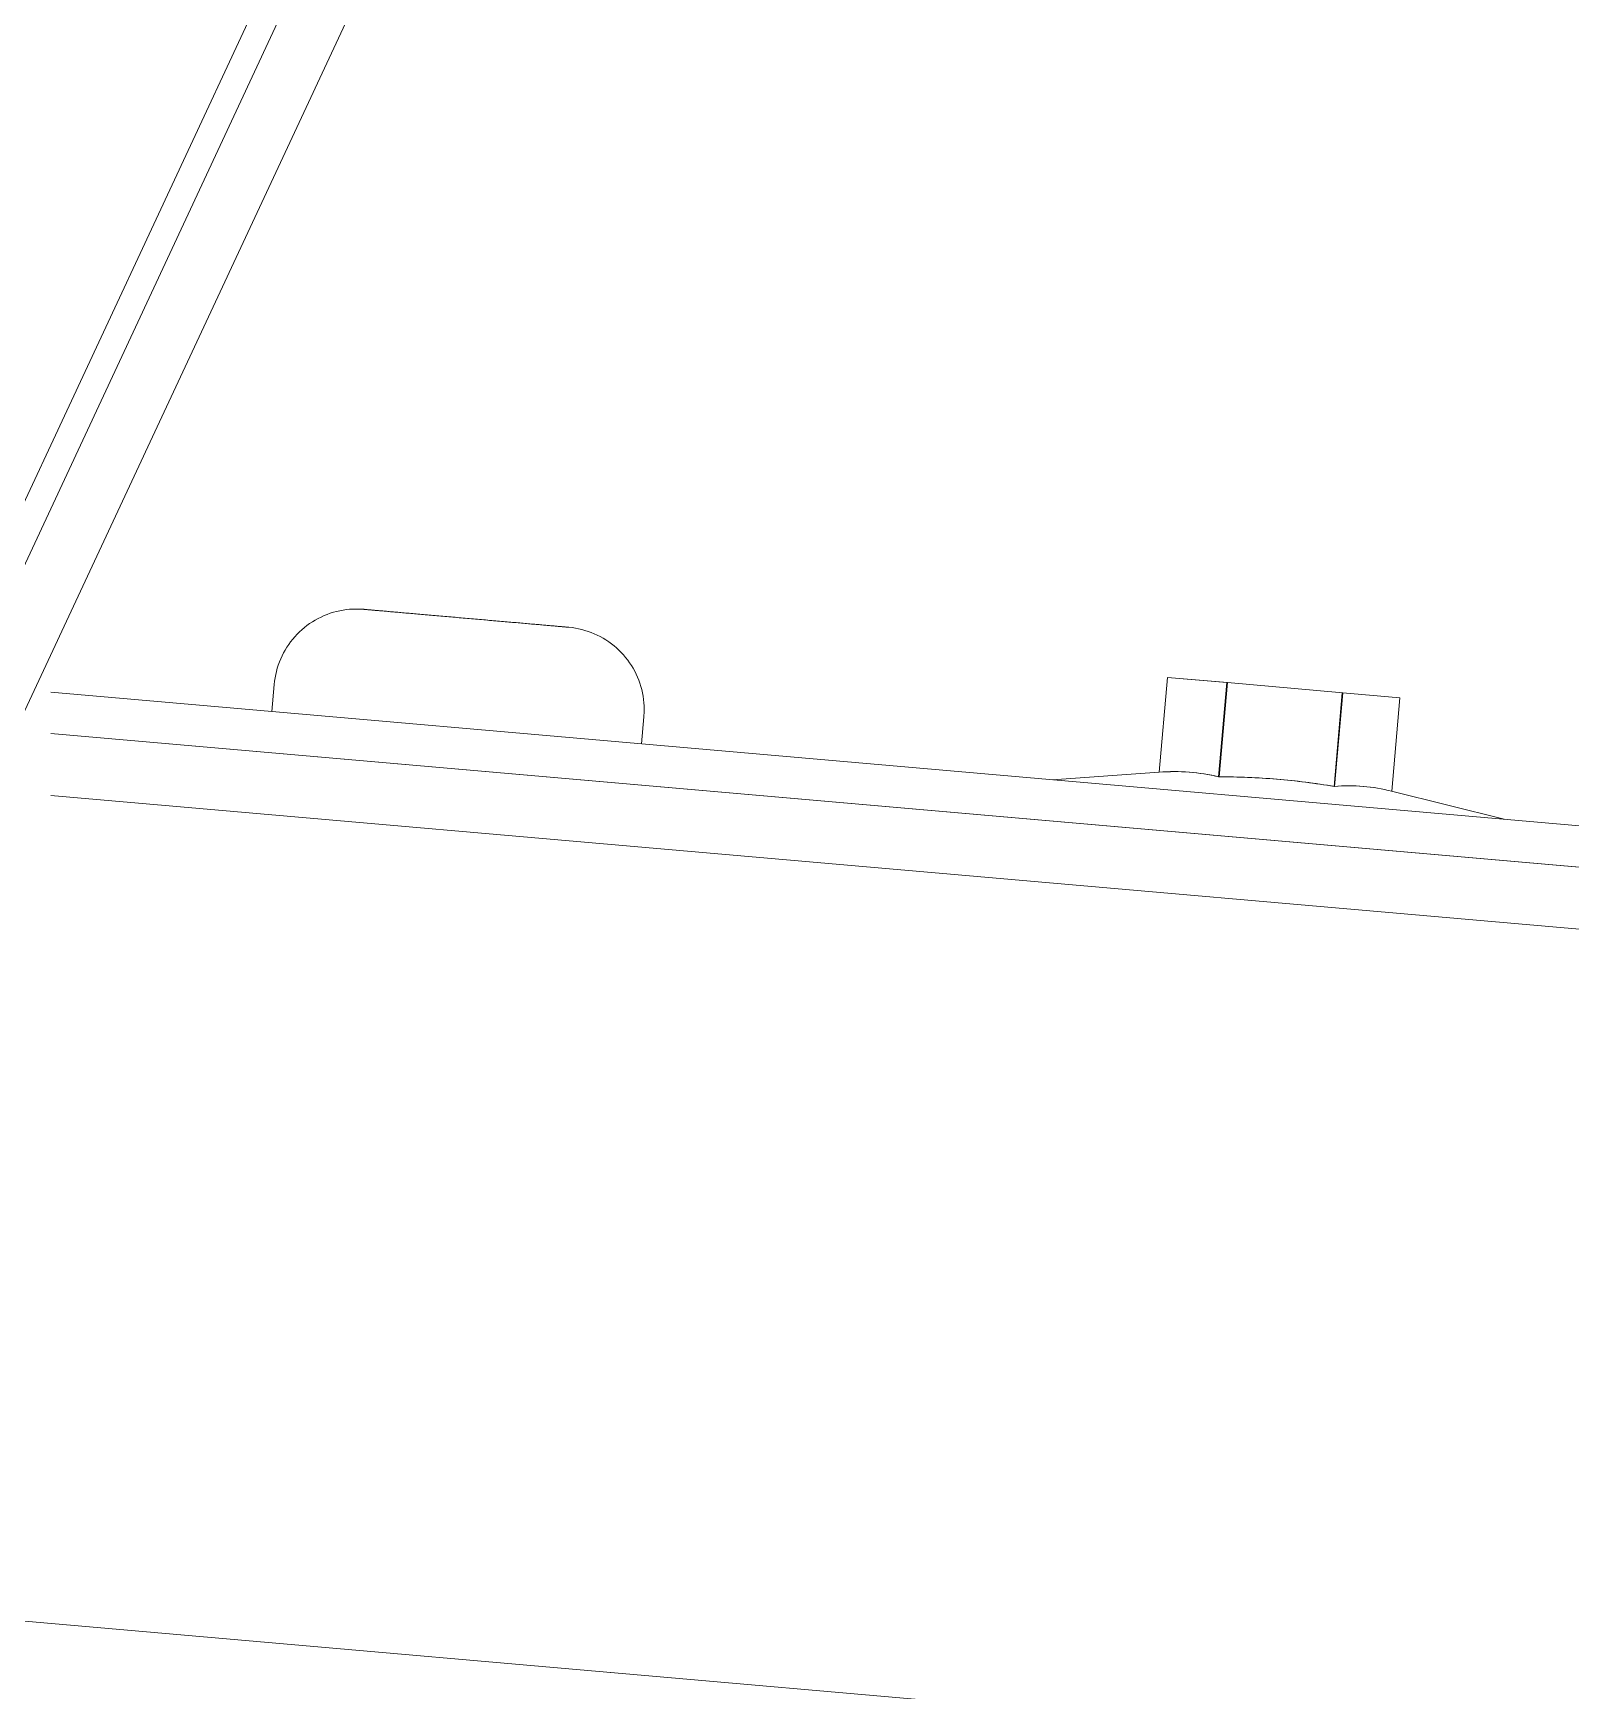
# Model space of a CAD drawing. Header units: millimetres. Extents: x 4237772 to 4686020, y -673 to 29459.
# Drawn here: x 4342351 to 4342425.6, y 16758.8 to 16839.2 of the extents above; entities that cross this region are included whole.
import ezdxf

# ---------------------------------------------------------------- set-up
doc = ezdxf.new("R2010")
doc.units = ezdxf.units.MM
for name, color, linetype, lineweight in [('A-ROOF', 132, 'Continuous', 5), ('A-ROOF-PATT', 132, 'Continuous', 5), ('Q-SPCQ', 91, 'Continuous', 5)]:
    doc.layers.add(name, color=color, linetype=linetype, lineweight=lineweight)

# ---------------------------------------------------------------- blocks, each defined once
blk = doc.blocks.new('Static Line_Sayfa_Metal Deck_Pan Mount - Up to 15 _ pitch - Max 2 Users-1848787-SECTION - GRIDS C4-C5')
at = {"layer": 'Q-SPCQ'}
for p, q in [((4342346.96, 16808.69), (4342369.487, 16856.998)), ((4342370.868, 16856.878), (4342348.341, 16808.569)), ((4342350.172, 16805.398), (4342372.699, 16853.706)), ((4342406.048, 16807.969), (4342405.645, 16803.368)), ((4342408.93, 16807.717), (4342406.048, 16807.969)), ((4342406.048, 16807.969), (4342408.955, 16807.715)), ((4342408.93, 16807.717), (4342408.531, 16803.147)), ((4342408.955, 16807.715), (4342408.555, 16803.145)), ((4342408.955, 16807.715), (4342414.555, 16807.225)), ((4342501.114, 16794.2), (4342351.88, 16807.256)), ((4342362.721, 16807.628), (4342362.606, 16806.318)), ((4342414.531, 16807.227), (4342414.133, 16802.681)), ((4342414.555, 16807.225), (4342414.157, 16802.679)), ((4342417.324, 16806.983), (4342414.555, 16807.225)), ((4342414.555, 16807.225), (4342417.324, 16806.983)), ((4342416.927, 16802.447), (4342417.324, 16806.983)), ((4342380.537, 16804.749), (4342380.652, 16806.059)), ((4342500.94, 16792.207), (4342351.88, 16805.248)), ((4342510.902, 16791.336), (4342351.88, 16805.248)), ((4342405.653, 16803.369), (4342400.461, 16803.006)), ((4342510.64, 16788.347), (4342351.88, 16802.237)), ((4342422.377, 16801.088), (4342416.921, 16802.449))]:
    blk.add_line(p, q, dxfattribs=at)
at = {"layer": 'Q-SPCQ', "flags": 128}
for points in [[(4342362.721, 16807.628), (4342362.738, 16807.788), (4342362.761, 16807.946), (4342362.791, 16808.104), (4342362.827, 16808.26), (4342362.87, 16808.414), (4342362.918, 16808.567), (4342362.973, 16808.718), (4342363.033, 16808.866), (4342363.1, 16809.012), (4342363.172, 16809.155), (4342363.25, 16809.295), (4342363.333, 16809.432), (4342363.422, 16809.566), (4342363.516, 16809.695), (4342363.615, 16809.821), (4342363.719, 16809.943), (4342363.828, 16810.061), (4342363.942, 16810.174), (4342364.06, 16810.282), (4342364.182, 16810.386), (4342364.308, 16810.485), (4342364.438, 16810.578), (4342364.572, 16810.667), (4342364.709, 16810.749), (4342364.85, 16810.827), (4342364.993, 16810.898), (4342365.139, 16810.964), (4342365.288, 16811.024), (4342365.439, 16811.078), (4342365.592, 16811.126), (4342365.746, 16811.168), (4342365.903, 16811.204), (4342366.06, 16811.233), (4342366.219, 16811.256), (4342366.378, 16811.272), (4342366.538, 16811.282), (4342366.699, 16811.286), (4342366.859, 16811.284), (4342367.019, 16811.275), (4342367.062, 16811.271)], [(4342367.349, 16811.246), (4342367.286, 16811.251), (4342367.231, 16811.256), (4342367.184, 16811.26), (4342367.144, 16811.264), (4342367.112, 16811.267), (4342367.088, 16811.269), (4342367.071, 16811.27), (4342367.063, 16811.271)], [(4342367.066, 16811.271), (4342367.078, 16811.27), (4342367.098, 16811.268), (4342367.125, 16811.265), (4342367.161, 16811.262), (4342367.204, 16811.259), (4342367.256, 16811.254), (4342367.314, 16811.249), (4342367.381, 16811.243), (4342367.455, 16811.237), (4342367.536, 16811.23), (4342367.624, 16811.222), (4342367.719, 16811.213), (4342367.822, 16811.205), (4342367.931, 16811.195), (4342368.046, 16811.185), (4342368.168, 16811.174), (4342368.296, 16811.163), (4342368.43, 16811.151), (4342368.57, 16811.139), (4342368.716, 16811.126), (4342368.867, 16811.113), (4342369.022, 16811.099), (4342369.183, 16811.085), (4342369.348, 16811.071), (4342369.518, 16811.056), (4342369.691, 16811.041), (4342369.869, 16811.025), (4342370.049, 16811.01), (4342370.233, 16810.994), (4342370.42, 16810.977), (4342370.61, 16810.961), (4342370.801, 16810.944), (4342370.995, 16810.927), (4342371.19, 16810.91), (4342371.387, 16810.893), (4342371.585, 16810.875), (4342371.783, 16810.858), (4342371.982, 16810.841), (4342372.181, 16810.823), (4342372.38, 16810.806), (4342372.578, 16810.788), (4342372.775, 16810.771), (4342372.971, 16810.754), (4342373.166, 16810.737), (4342373.358, 16810.72), (4342373.549, 16810.703), (4342373.737, 16810.687), (4342373.923, 16810.671), (4342374.105, 16810.655), (4342374.285, 16810.639), (4342374.46, 16810.624), (4342374.632, 16810.609), (4342374.799, 16810.594), (4342374.963, 16810.58), (4342375.121, 16810.566), (4342375.275, 16810.552), (4342375.423, 16810.539), (4342375.566, 16810.527), (4342375.703, 16810.515), (4342375.835, 16810.503), (4342375.96, 16810.493), (4342376.079, 16810.482), (4342376.192, 16810.472), (4342376.297, 16810.463), (4342376.397, 16810.454), (4342376.489, 16810.446), (4342376.574, 16810.439), (4342376.651, 16810.432), (4342376.722, 16810.426), (4342376.785, 16810.42), (4342376.84, 16810.416), (4342376.888, 16810.411), (4342376.927, 16810.408), (4342376.959, 16810.405), (4342376.984, 16810.403), (4342377, 16810.402), (4342377.008, 16810.401)], [(4342377.005, 16810.401), (4342376.993, 16810.402), (4342376.973, 16810.404), (4342376.946, 16810.406), (4342376.91, 16810.409), (4342376.867, 16810.413), (4342376.816, 16810.418), (4342376.757, 16810.423), (4342376.69, 16810.429), (4342376.617, 16810.435), (4342376.536, 16810.442), (4342376.447, 16810.45), (4342376.352, 16810.458), (4342376.25, 16810.467), (4342376.141, 16810.477), (4342376.025, 16810.487), (4342375.903, 16810.497), (4342375.775, 16810.509), (4342375.641, 16810.52), (4342375.501, 16810.533), (4342375.355, 16810.545), (4342375.205, 16810.559), (4342375.049, 16810.572), (4342374.888, 16810.586), (4342374.723, 16810.601), (4342374.553, 16810.616), (4342374.38, 16810.631), (4342374.203, 16810.646), (4342374.022, 16810.662), (4342373.838, 16810.678), (4342373.651, 16810.695), (4342373.462, 16810.711), (4342373.27, 16810.728), (4342373.076, 16810.745), (4342372.881, 16810.762), (4342372.684, 16810.779), (4342372.487, 16810.796), (4342372.288, 16810.814), (4342372.089, 16810.831), (4342371.89, 16810.849), (4342371.692, 16810.866), (4342371.494, 16810.883), (4342371.296, 16810.901), (4342371.1, 16810.918), (4342370.906, 16810.935), (4342370.713, 16810.952), (4342370.522, 16810.968), (4342370.334, 16810.985), (4342370.148, 16811.001), (4342369.966, 16811.017), (4342369.787, 16811.033), (4342369.611, 16811.048), (4342369.439, 16811.063), (4342369.272, 16811.078), (4342369.109, 16811.092), (4342368.95, 16811.106), (4342368.797, 16811.119), (4342368.648, 16811.132), (4342368.505, 16811.145), (4342368.368, 16811.157), (4342368.237, 16811.168), (4342368.111, 16811.179), (4342367.992, 16811.19), (4342367.88, 16811.199), (4342367.774, 16811.209), (4342367.675, 16811.217), (4342367.582, 16811.225), (4342367.497, 16811.233), (4342367.42, 16811.24), (4342367.352, 16811.246)], [(4342377.009, 16810.401), (4342377.169, 16810.384), (4342377.327, 16810.36), (4342377.485, 16810.33), (4342377.641, 16810.294), (4342377.795, 16810.252), (4342377.948, 16810.203), (4342378.099, 16810.149), (4342378.247, 16810.088), (4342378.393, 16810.022), (4342378.536, 16809.95), (4342378.676, 16809.872), (4342378.813, 16809.788), (4342378.947, 16809.699), (4342379.076, 16809.605), (4342379.202, 16809.506), (4342379.324, 16809.402), (4342379.442, 16809.293), (4342379.555, 16809.18), (4342379.663, 16809.062), (4342379.767, 16808.939), (4342379.866, 16808.813), (4342379.959, 16808.683), (4342380.048, 16808.549), (4342380.131, 16808.412), (4342380.208, 16808.272), (4342380.28, 16808.128), (4342380.345, 16807.982), (4342380.405, 16807.834), (4342380.459, 16807.683), (4342380.507, 16807.53), (4342380.549, 16807.375), (4342380.585, 16807.219), (4342380.614, 16807.061), (4342380.637, 16806.902), (4342380.653, 16806.743), (4342380.664, 16806.583), (4342380.667, 16806.423), (4342380.665, 16806.262), (4342380.656, 16806.102), (4342380.652, 16806.059)]]:
    blk.add_lwpolyline(points, dxfattribs=at)
at = {"layer": 'Q-SPCQ'}
for points in [[(4342405.645, 16803.368), (4342406.137, 16803.408), (4342407.114, 16803.411), (4342408.077, 16803.259), (4342408.555, 16803.145)], [(4342408.531, 16803.147), (4342408.057, 16803.261), (4342407.102, 16803.412), (4342406.133, 16803.409), (4342405.645, 16803.368)], [(4342414.133, 16802.681), (4342413.206, 16802.838), (4342411.346, 16803.073), (4342409.471, 16803.149), (4342408.531, 16803.147)], [(4342408.555, 16803.145), (4342409.496, 16803.147), (4342411.37, 16803.071), (4342413.23, 16802.836), (4342414.157, 16802.679)], [(4342416.927, 16802.447), (4342416.469, 16802.566), (4342415.544, 16802.725), (4342414.606, 16802.722), (4342414.133, 16802.681)], [(4342414.157, 16802.679), (4342414.626, 16802.72), (4342415.556, 16802.724), (4342416.473, 16802.566), (4342416.927, 16802.447)]]:
    blk.add_open_spline(points, degree=3, dxfattribs=at)

msp = doc.modelspace()

# ---------------------------------------------------------------- hatches: boundary and pattern name
at = {"layer": 'A-ROOF-PATT'}
h = msp.add_hatch(dxfattribs=at)
h.set_pattern_fill('FP_7', color=256, angle=-135, style=0, pattern_type=2)
h.set_pattern_definition([(40, (4308746.76, 10390.63), (-192.8363, 229.8133), []), (130, (4308746.76, 10390.63), (-229.8133, -192.8363), [])])
h.paths.add_polyline_path([(4352532.292, 15750.955), (4352532.292, 15871.413), (4332684.386, 17607.88), (4312836.475, 15871.413), (4312836.475, 15750.955), (4332684.386, 17487.422), (4352390.005, 15763.404)])

# ---------------------------------------------------------------- linework, layer by layer
at = {"layer": 'A-ROOF'}
msp.add_line((4332684.386, 17607.88), (4352532.292, 15871.413), dxfattribs=at)

# ---------------------------------------------------------------- block references
at = {"layer": 'Q-SPCQ'}
msp.add_blockref('Static Line_Sayfa_Metal Deck_Pan Mount - Up to 15 _ pitch - Max 2 Users-1848787-SECTION - GRIDS C4-C5', (0, 0), dxfattribs=at)

doc.saveas('drawing.dxf')
